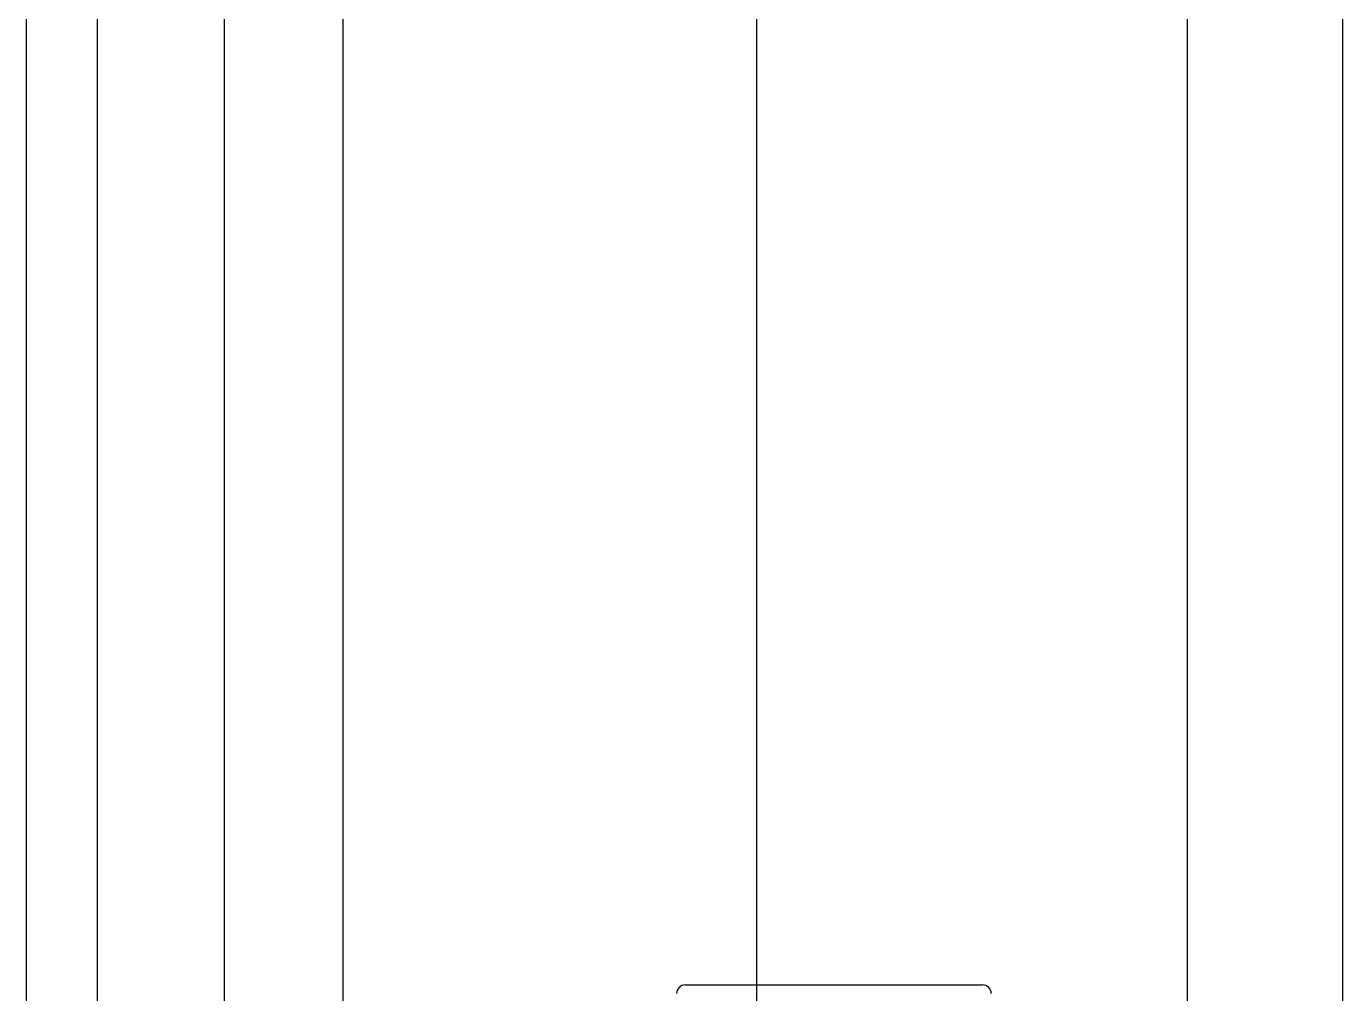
# Model space of a CAD drawing. Header units: millimetres. Extents: x -12403 to 8666, y -15213 to 13435.
# Drawn here: x 734 to 2285, y 157 to 1296 of the extents above; entities that cross this region are included whole.
import ezdxf

# ---------------------------------------------------------------- set-up
doc = ezdxf.new("R2010")
doc.units = ezdxf.units.MM
doc.layers.add('10', color=7, linetype='Continuous')

msp = doc.modelspace()

# ---------------------------------------------------------------- linework, layer by layer
at = {"color": 7, "linetype": 'Continuous', "lineweight": 25}
msp.add_line((1510.36, 167.12), (1860.56, 167.12), dxfattribs=at)
for centre, start, end in [((1510.36, 156.82), 90, 180), ((1860.56, 156.82), 0, 90)]:
    msp.add_arc(centre, 10.3, start, end, dxfattribs=at)
at = {"layer": '10', "color": 1}
for p, q in [((733.99, 4419.31), (733.99, -1504.06)), ((1106.9, 4120.61), (1106.9, -1888.01)), ((1594.44, 4120.61), (1594.44, -2048.76)), ((2101.82, 4120.61), (2101.82, -1970.65)), ((817.45, 2400.51), (817.45, -1627.92)), ((967.15, 2246.01), (967.15, -1785.46)), ((2284.87, 2200.01), (2284.34, -1875.13))]:
    msp.add_line(p, q, dxfattribs=at)

doc.saveas('drawing.dxf')
